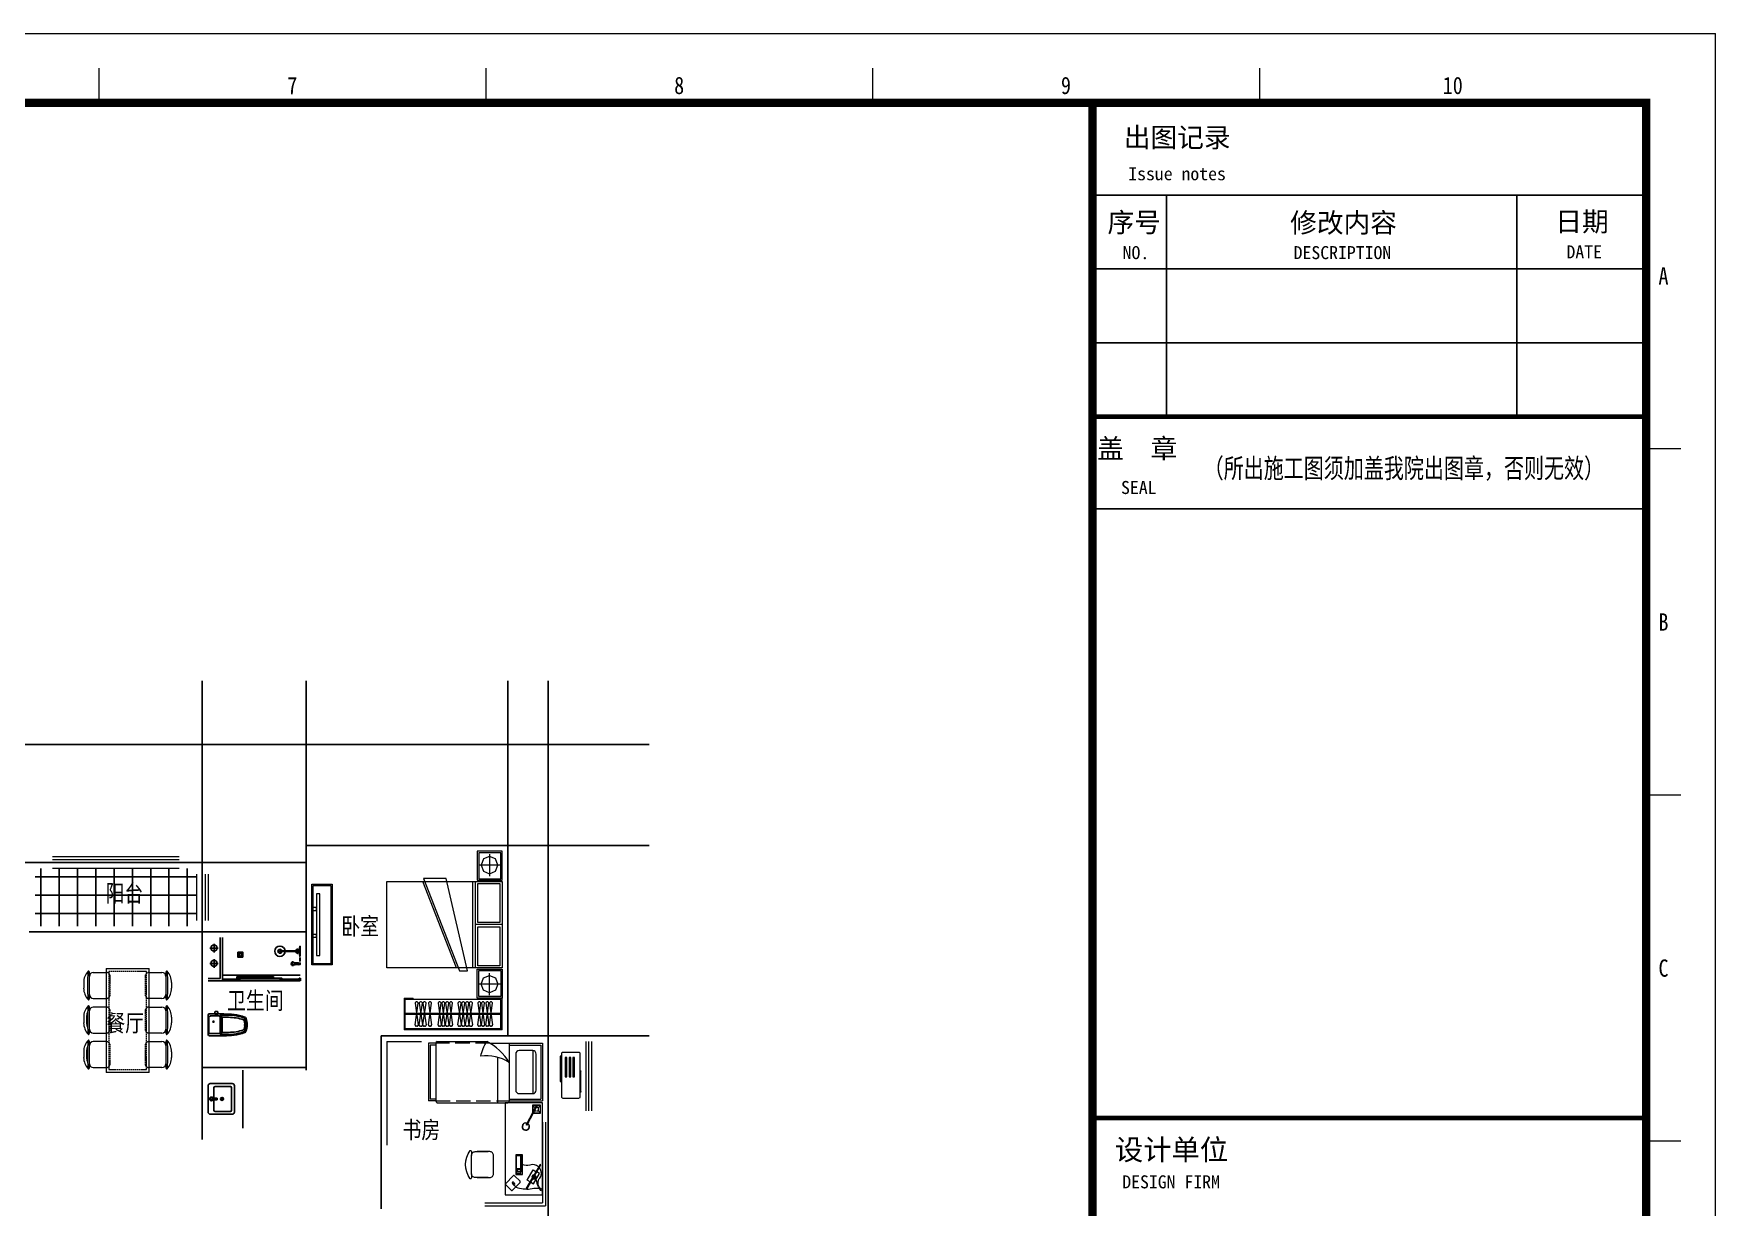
# Model space of a CAD drawing. Extents: x 534658 to 605938, y 404593 to 454993.
# Drawn here: x 576773 to 605938, y 434646 to 454993 of the extents above; entities that cross this region are included whole.
import ezdxf
from ezdxf.enums import TextEntityAlignment as Align

# ---------------------------------------------------------------- set-up
doc = ezdxf.new("R2010")
doc.units = 0
doc.header["$LTSCALE"] = 1000
doc.header["$MEASUREMENT"] = 0
doc.linetypes.add('DASH', pattern=[0.35, 0.25, -0.1])
for name, color, linetype in [('0_厨卫', 154, 'Continuous'), ('0_铺地填充', 251, 'Continuous'), ('1', 3, 'Continuous'), ('DOTE', 1, 'Continuous'), ('PUB_TEXT', 7, 'Continuous'), ('PUB_TITLE', 4, 'Continuous')]:
    doc.layers.add(name, color=color, linetype=linetype)
for name, color, linetype, lineweight in [('0_家具', 31, 'Continuous', 9), ('0_栏杆', 163, 'Continuous', 5), ('0_空调', 31, 'Continuous', 9), ('图框', 7, 'Continuous', 5)]:
    doc.layers.add(name, color=color, linetype=linetype, lineweight=lineweight)
doc.styles.add('TKZ1', font='SIMHEI.TTF', dxfattribs={"width": 0.7})
doc.styles.add('图签栏', font='SimSun.ttf')
doc.styles.add('黑体', font='SIMHEI.TTF', dxfattribs={"width": 0.8})

# ---------------------------------------------------------------- blocks, each defined once
blk = doc.blocks.new('$titleblk$00000206')
at = {"layer": '1'}
for p, q in [((-90, 410), (-10, 410)), ((-90, 396.67), (-10, 396.67)), ((-79.33, 396.67), (-79.33, 364.67)), ((-28.67, 396.67), (-28.67, 364.67)), ((-90, 386), (-10, 386)), ((-90, 375.33), (-10, 375.33)), ((-90, 364.67), (-10, 364.67)), ((-90, 364.67), (-10, 364.67)), ((-90, 351.33), (-10, 351.33)), ((-90, 351.33), (-10, 351.33))]:
    blk.add_line(p, q, dxfattribs=at)
at = {"layer": '1', "const_width": 0.667}
for points in [[(-90, 364.67), (-10, 364.67)], [(-90, 263.33), (-10, 263.33)]]:
    blk.add_lwpolyline(points, dxfattribs=at)
at = {"layer": '图框'}
for p, q in [((-594, 420), (0, 420)), ((0, 0), (0, 420)), ((-233.6, 415), (-233.6, 410)), ((-177.7, 415), (-177.7, 410)), ((-121.8, 415), (-121.8, 410)), ((-65.9, 415), (-65.9, 410)), ((-5, 360), (-10, 360)), ((-5, 310), (-10, 310)), ((-5, 260), (-10, 260))]:
    blk.add_line(p, q, dxfattribs=at)
at = {"layer": '图框', "const_width": 1.2}
blk.add_lwpolyline([(-10, 410), (-569, 410), (-569, 10), (-10, 10)], close=True, dxfattribs=at)
at = {"layer": '图框'}
for points, const_width in [([(-90, 410), (-10, 410)], 1.2), ([(-90, 410), (-90, 10)], 1.2), ([(-90, 263.33), (-10, 263.33)], 0.6)]:
    blk.add_lwpolyline(points, dxfattribs=dict(at, const_width=const_width))
at = {"layer": '1', "style": '图签栏'}
for s, height, p in [('出图记录', 2.828, (-85.49, 403.59)), ('Issue notes', 1.8855, (-84.85, 398.82)), ('序号', 2.828, (-87.85, 391.32)), ('修改内容', 2.828, (-61.45, 391.27)), ('日期', 2.828, (-23.12, 391.43)), ('NO.', 1.886, (-85.66, 387.42)), ('DESCRIPTION', 1.8855, (-60.95, 387.42)), ('DATE', 1.886, (-21.52, 387.53)), ('盖  章', 2.828, (-89.33, 358.64)), ('SEAL', 1.886, (-85.89, 353.49)), ('DESIGN FIRM', 1.8855, (-85.71, 253.18))]:
    blk.add_text(s, height=height, dxfattribs=at).set_placement(p)
at = {"layer": '1', "style": '图签栏', "width": 0.75}
blk.add_text('（所出施工图须加盖我院出图章，否则无效）', height=2.8283, dxfattribs=at).set_placement((-73.95, 355.8))
at = {"layer": '1', "style": '图签栏'}
blk.add_text('设计单位', height=3, dxfattribs=at).set_placement((-78.59, 258.83), align=Align.MIDDLE)
at = {"layer": '图框', "style": 'TKZ1', "width": 0.85}
for s, p in [('7', (-205.65, 412.5)), ('8', (-149.75, 412.5)), ('9', (-93.85, 412.5)), ('10', (-37.95, 412.5)), ('A', (-7.5, 385)), ('B', (-7.5, 335)), ('C', (-7.5, 285))]:
    blk.add_text(s, height=2.5, dxfattribs=at).set_placement(p, align=Align.MIDDLE)
blk = doc.blocks.new('2362663456')
at = {"layer": '0_家具'}
for p, q in [((-548932, -221946), (-549305, -221946)), ((-549222, -221839), (-549265, -221946)), ((-549265, -221946), (-549222, -222053)), ((-549119, -221794), (-549222, -221839)), ((-549119, -221753), (-549119, -222138)), ((-549015, -221839), (-549119, -221794)), ((-548972, -221946), (-549015, -221839)), ((-549015, -222053), (-548972, -221946)), ((-550900, -222227), (-548900, -222227)), ((-550900, -223727), (-550900, -222227)), ((-549690, -223727), (-550274, -222227)), ((-549868, -222176), (-550261, -222176)), ((-550261, -222176), (-549639, -223778)), ((-549499, -223778), (-549868, -222176)), ((-549410, -223727), (-549410, -222227)), ((-549360, -223727), (-549360, -222227)), ((-549222, -222053), (-549119, -222097)), ((-549119, -222097), (-549015, -222053)), ((-548900, -222227), (-548900, -223727)), ((-549321, -222265), (-548938, -222265)), ((-549321, -222939), (-549321, -222265)), ((-548938, -222265), (-548938, -222939)), ((-548900, -222977), (-549360, -222977)), ((-548938, -222939), (-549321, -222939)), ((-549321, -223015), (-548938, -223015)), ((-549321, -223689), (-549321, -223015)), ((-548938, -223015), (-548938, -223689)), ((-548938, -223689), (-549321, -223689)), ((-548900, -223727), (-550900, -223727)), ((-549639, -223778), (-549499, -223778)), ((-549265, -224009), (-549222, -223902)), ((-549222, -223902), (-549119, -223858)), ((-549119, -224202), (-549119, -223816)), ((-549119, -223858), (-549015, -223902)), ((-549015, -223902), (-548972, -224009)), ((-548932, -224009), (-549305, -224009)), ((-549222, -224116), (-549265, -224009)), ((-549119, -224160), (-549222, -224116)), ((-549015, -224116), (-549119, -224160)), ((-548972, -224009), (-549015, -224116))]:
    blk.add_line(p, q, dxfattribs=at)
for points in [[(-549306, -222204), (-548900, -222204), (-548900, -221704), (-549332, -221704), (-549332, -222204)], [(-549306, -223751), (-548900, -223751), (-548900, -224251), (-549332, -224251), (-549332, -223751)]]:
    blk.add_lwpolyline(points, close=True, dxfattribs=at)
at = {"layer": '0_家具', "color": 8}
for points in [[(-549306, -222181), (-548924, -222181), (-548924, -221734), (-549306, -221734)], [(-549306, -223774), (-548924, -223774), (-548924, -224221), (-549306, -224221)]]:
    blk.add_lwpolyline(points, close=True, dxfattribs=at)
blk = doc.blocks.new('ytjhgkj')
at = {"layer": '0_家具', "ltscale": 0.5}
blk.add_lwpolyline([(34949, 26116), (34599, 26116), (34599, 27516), (34949, 27516)], close=True, dxfattribs=at)
at = {"layer": '0_家具', "color": 251, "ltscale": 40}
for points in [[(34929, 26136), (34619, 26136), (34619, 27496), (34929, 27496)], [(34739, 27349), (34681, 27349), (34681, 26283), (34739, 26283)], [(34681, 27110), (34599, 27110), (34599, 27062), (34681, 27062)], [(34681, 26644), (34599, 26644), (34599, 26596), (34681, 26596)]]:
    blk.add_lwpolyline(points, close=True, dxfattribs=at)
blk = doc.blocks.new('A$C47FF6457')
at = {"layer": '0_家具'}
for p, q in [((388, 1800), (1138, 1800)), ((388, 1800), (388, 0)), ((1138, 0), (1138, 1800)), ((0, 1556), (0, 1457)), ((100, 1277), (100, 1737)), ((167, 1732), (392, 1732)), ((1138, 1732), (1357, 1732)), ((1425, 1737), (1425, 1277)), ((1525, 1556), (1525, 1457)), ((167, 1282), (388, 1282)), ((1357, 1282), (1138, 1282)), ((0, 956), (0, 857)), ((50, 956), (50, 858)), ((100, 677), (100, 1137)), ((388, 1132), (167, 1132)), ((1138, 1132), (1357, 1132)), ((1425, 1137), (1425, 677)), ((1525, 956), (1525, 857)), ((167, 682), (388, 682)), ((1357, 682), (1138, 682)), ((0, 357), (0, 257)), ((50, 357), (50, 258)), ((100, 77), (100, 537)), ((388, 532), (167, 532)), ((1138, 532), (1357, 532)), ((1425, 537), (1425, 77)), ((1525, 357), (1525, 257)), ((167, 82), (388, 82)), ((1357, 82), (1138, 82)), ((1138, 0), (388, 0))]:
    blk.add_line(p, q, dxfattribs=at)
at = {"layer": '0_家具', "color": 8, "linetype": 'DASH', "ltscale": 0.1}
for p, q in [((1088, 1750), (438, 1750)), ((438, 1750), (438, 50)), ((1088, 50), (1088, 1750)), ((460, 1349), (460, 1664)), ((1065, 1664), (1065, 1349)), ((460, 749), (460, 1064)), ((1065, 1064), (1065, 749)), ((460, 150), (460, 465)), ((1065, 465), (1065, 150)), ((438, 50), (1088, 50))]:
    blk.add_line(p, q, dxfattribs=at)
at = {"layer": '0_家具'}
for centre, radius, start, end in [((290, 1556), 290, 137.5083, 180), ((2778, 1507), 2713, 174.8023, 185.1977), ((84, 1745), 10.4, 69.0951, 137.5083), ((81, 1737), 19.1, 358.2349, 69.0951), ((1444, 1737), 19.1, 110.9049, 181.7651), ((1441, 1745), 10.4, 42.4917, 110.9049), ((1234, 1556), 290, 0, 42.4917), ((-1253, 1507), 2713, 354.8023, 5.1977), ((167, 1664), 67.5, 90, 180), ((1357, 1664), 67.5, 0, 90), ((315, 1467), 316, 181.7651, 220.7265), ((84, 1267), 10, 220.7265, 292.67), ((80, 1277), 20, 292.67, 0), ((167, 1349), 67.5, 180, 270), ((1357, 1349), 67.5, 270, 0), ((1445, 1277), 20, 180, 247.33), ((1441, 1267), 10, 247.33, 319.2735), ((1209, 1467), 316, 319.2735, 358.2349), ((290, 956), 290, 137.5083, 180), ((290, 956), 240, 161.7443, 180), ((2778, 907), 2713, 174.8023, 185.1977), ((84, 1146), 10.4, 69.0951, 137.5083), ((81, 1137), 19.1, 358.2349, 69.0951), ((167, 1064), 67.5, 90, 180), ((1357, 1064), 67.5, 0, 90), ((1444, 1137), 19.1, 110.9049, 181.7651), ((1441, 1146), 10.4, 42.4917, 110.9049), ((1234, 956), 290, 0, 42.4917), ((-1253, 907), 2713, 354.8023, 5.1977), ((315, 867), 316, 181.7651, 220.7265), ((315, 867), 266, 181.9241, 195.5506), ((84, 668), 10, 220.7265, 292.67), ((80, 677), 20, 292.67, 0), ((167, 749), 67.5, 180, 270), ((1357, 749), 67.5, 270, 0), ((1445, 677), 20, 180, 247.33), ((1441, 668), 10, 247.33, 319.2735), ((1209, 867), 316, 319.2735, 358.2349), ((290, 357), 290, 137.5083, 180), ((290, 357), 240, 161.7443, 180), ((2778, 307), 2713, 174.8023, 185.1977), ((84, 546), 10.4, 69.0951, 137.5083), ((81, 538), 19.1, 358.2349, 69.0951), ((167, 465), 67.5, 90, 180), ((1357, 465), 67.5, 0, 90), ((1444, 538), 19.1, 110.9049, 181.7651), ((1441, 546), 10.4, 42.4917, 110.9049), ((1234, 357), 290, 0, 42.4917), ((-1253, 307), 2713, 354.8023, 5.1977), ((315, 267), 316, 181.7651, 220.7265), ((315, 267), 266, 181.9241, 195.5506), ((84, 68), 10, 220.7265, 292.67), ((80, 77), 20, 292.67, 0), ((167, 150), 67.5, 180, 270), ((1357, 150), 67.5, 270, 0), ((1445, 77), 20, 180, 247.33), ((1441, 68), 10, 247.33, 319.2735), ((1209, 267), 316, 319.2735, 358.2349)]:
    blk.add_arc(centre, radius, start, end, dxfattribs=at)
at = {"layer": '0_家具', "color": 8, "linetype": 'DASH', "ltscale": 0.1}
for centre, start, end in [((392, 1664), 0, 90), ((1132, 1664), 90, 180), ((392, 1349), 270, 0), ((1132, 1349), 180, 270), ((392, 1064), 0, 90), ((1132, 1064), 90, 180), ((392, 749), 270, 0), ((1132, 749), 180, 270), ((392, 465), 0, 90), ((1132, 465), 90, 180), ((392, 150), 270, 0), ((1132, 150), 180, 270)]:
    blk.add_arc(centre, 67.5, start, end, dxfattribs=at)
blk = doc.blocks.new('A$C37A63D83')
at = {"layer": '0_厨卫', "color": 8}
for p, q in [((152, 636), (128, 636)), ((136, 660), (323, 660)), ((229, 660), (136, 660)), ((162, 636), (152, 636)), ((162, 636), (229, 636)), ((297, 636), (229, 636)), ((297, 636), (307, 636)), ((307, 636), (331, 636)), ((49, 230), (49, 316)), ((99, 250), (99, 356)), ((360, 250), (360, 356)), ((38, 172), (42, 172)), ((38, 118), (42, 118)), ((40, 153), (40, 162)), ((40, 137), (40, 146)), ((40, 121), (40, 130)), ((49, 230), (229, 230)), ((49, 230), (91, 212)), ((49, 125), (49, 165)), ((54, 279), (54, 280)), ((63, 275), (58, 275)), ((63, 253), (63, 275)), ((76, 36), (76, 198)), ((81, 235), (229, 235)), ((91, 212), (229, 212)), ((99, 221), (229, 221)), ((229, 14), (99, 14)), ((229, 247), (103, 247)), ((111, 247), (229, 247)), ((229, 247), (356, 247)), ((348, 247), (229, 247)), ((378, 235), (229, 235)), ((409, 230), (229, 230)), ((360, 221), (229, 221)), ((368, 212), (229, 212)), ((229, 14), (360, 14)), ((409, 230), (368, 212)), ((382, 36), (382, 198)), ((396, 253), (396, 275)), ((396, 275), (400, 275))]:
    blk.add_line(p, q, dxfattribs=at)
at = {"layer": '0_厨卫'}
for p, q in [((409, 230), (409, 316)), ((0, 125), (0, 165)), ((38, 172), (7, 172)), ((38, 118), (7, 118)), ((40, 170), (40, 275)), ((40, 23), (40, 122)), ((229, 0), (63, 0)), ((229, 0), (396, 0)), ((405, 279), (405, 280)), ((418, 23), (418, 275))]:
    blk.add_line(p, q, dxfattribs=at)
at = {"layer": '0_厨卫', "color": 8}
blk.add_circle((176, 95), 11.4, dxfattribs=at)
at = {"layer": '0_厨卫'}
for centre, radius, start, end in [((979, 321), 939, 160.4627, 171.8238), ((107, 630), 13.5, 147.2649, 160.4629), ((159, 597), 75.7, 123.7473, 147.2649), ((217, 423), 257, 87.121, 112.8427), ((242, 423), 257, 67.1573, 92.879), ((300, 597), 75.7, 32.7351, 56.2527), ((346, 630), 13.5, 21.3401, 45.0457), ((352, 630), 13.5, 19.5371, 32.7351), ((-520, 321), 939, 8.1773, 19.5371), ((7035, 15), 7000, 176.3999, 177.8752), ((-6576, 15), 7000, 2.1248, 3.6001), ((7, 165), 7.2, 90, 180), ((7, 125), 7.2, 180, 270), ((63, 23), 22.5, 180, 270), ((396, 23), 22.5, 270, 0)]:
    blk.add_arc(centre, radius, start, end, dxfattribs=at)
at = {"layer": '0_厨卫', "color": 8}
for centre, radius, start, end in [((824, 353), 776, 158.6599, 172.4763), ((942, 340), 881, 161.7059, 184.2897), ((933, 353), 834, 161.5027, 179.8181), ((113, 630), 13.5, 134.9543, 158.6599), ((347, 396), 344, 131.9223, 134.9543), ((130, 611), 25.3, 94.6124, 166.2529), ((138, 626), 34, 87.4207, 128.0687), ((159, 612), 18, 109.1813, 161.5027), ((214, 386), 250, 86.5925, 104.1516), ((245, 386), 250, 75.8484, 93.4075), ((300, 612), 18, 18.4973, 70.8187), ((-474, 353), 834, 0.1819, 18.4973), ((321, 626), 34, 51.9313, 92.5793), ((329, 611), 25.3, 13.7471, 85.3876), ((112, 396), 344, 45.0457, 48.0777), ((-483, 340), 881, 355.7103, 18.2941), ((-365, 353), 776, 7.5237, 21.3401), ((545, 367), 499, 169.8851, 189.9823), ((-86, 367), 499, 350.0177, 10.1149), ((42, 165), 7.2, 0, 90), ((42, 125), 7.2, 270, 0), ((58, 279), 4.5, 180, 270), ((81, 253), 18, 180, 270), ((99, 198), 22.5, 90, 180), ((99, 36), 22.5, 180, 270), ((103, 250), 3.6, 180, 270), ((356, 250), 3.6, 270, 0), ((360, 198), 22.5, 0, 90), ((360, 36), 22.5, 270, 0), ((378, 253), 18, 270, 0), ((400, 279), 4.5, 270, 0)]:
    blk.add_arc(centre, radius, start, end, dxfattribs=at)
blk = doc.blocks.new('dfdsf')
at = {"layer": '0_厨卫'}
for p, q in [((-6119, -27345), (-6119, -27726)), ((-5626, -27307), (-6081, -27307)), ((-5588, -27726), (-5588, -27345)), ((-6081, -27765), (-5626, -27765))]:
    blk.add_line(p, q, dxfattribs=at)
at = {"layer": '0_厨卫', "color": 8}
for p, q in [((-6049, -27409), (-5869, -27409)), ((-5872, -27364), (-5886, -27364)), ((-5867, -27351), (-5876, -27341)), ((-5867, -27377), (-5876, -27387)), ((-5870, -27392), (-5866, -27466)), ((-5854, -27345), (-5854, -27332)), ((-5854, -27383), (-5854, -27396)), ((-5837, -27392), (-5841, -27466)), ((-5831, -27341), (-5840, -27350)), ((-5831, -27387), (-5840, -27377)), ((-5838, -27409), (-5658, -27409)), ((-5835, -27364), (-5821, -27364)), ((-6068, -27695), (-6068, -27428)), ((-5866, -27466), (-5841, -27466)), ((-5639, -27428), (-5639, -27695)), ((-5658, -27714), (-6049, -27714))]:
    blk.add_line(p, q, dxfattribs=at)
for centre, radius in [((-5854, -27364), 32.3), ((-5854, -27364), 18.8), ((-5855, -27549), 25.4), ((-5855, -27549), 16)]:
    blk.add_circle(centre, radius, dxfattribs=at)
at = {"layer": '0_厨卫'}
for centre, start, end in [((-6081, -27345), 90, 180), ((-5626, -27345), 0, 90), ((-6081, -27726), 180, 270), ((-5626, -27726), 270, 0)]:
    blk.add_arc(centre, 38.1, start, end, dxfattribs=at)
at = {"layer": '0_厨卫', "color": 8}
for centre, start, end in [((-6049, -27428), 90, 180), ((-5658, -27428), 0, 90), ((-6049, -27695), 180, 270), ((-5658, -27695), 270, 0)]:
    blk.add_arc(centre, 19.1, start, end, dxfattribs=at)
blk = doc.blocks.new('dgfhhf')
for p, q in [((1479432, 326500), (1479432, 327412)), ((1479432, 327412), (1480432, 327412)), ((1479462, 327382), (1480402, 327382)), ((1479462, 326833), (1479462, 327382)), ((1479558, 327242), (1480305, 327242)), ((1480402, 326833), (1480402, 327382)), ((1480432, 326833), (1480432, 327412)), ((1479432, 326833), (1480442, 326833)), ((1480462, 325582), (1480462, 326813)), ((1479402, 325582), (1479402, 326445)), ((1479684, 326633), (1480462, 326633)), ((1479432, 325562), (1480432, 325562)), ((1479432, 325562), (1479432, 325432)), ((1479462, 325562), (1479462, 325462)), ((1480402, 325562), (1480402, 325462)), ((1480432, 325562), (1480432, 325432)), ((1479432, 325432), (1480432, 325432)), ((1479462, 325462), (1480402, 325462))]:
    blk.add_line(p, q)
at = {"linetype": 'DASH'}
for p, q in [((1480432, 325562), (1480432, 326833)), ((1479432, 326500), (1479432, 325562))]:
    blk.add_line(p, q, dxfattribs=at)
blk.add_lwpolyline([(1479558, 327242), (1479558, 327007, 0.414214), (1479618, 326947), (1480245, 326947, 0.414214), (1480305, 327007), (1480305, 327242, 0.414214), (1480245, 327302), (1479618, 327302, 0.414214)], format="xyb", close=True)
blk.add_lwpolyline([(1479764, 326833, 0.180302), (1479656, 326341, -0.088637), (1479402, 326445, 28871.271551)], format="xyb")
for centre, radius, start, end in [((1480245, 326021), 944, 120.6075, 153.2773), ((1480442, 326813), 20, 0, 90), ((1479430, 325593), 30.7, 200.3566, 272.3152), ((1480433, 325593), 30.7, 267.6884, 339.6917)]:
    blk.add_arc(centre, radius, start, end)
blk = doc.blocks.new('monitor')
at = {"layer": '0_家具'}
for p, q in [((1213982, -498635), (1213982, -498650)), ((1214012, -498635), (1214012, -498650))]:
    blk.add_line(p, q, dxfattribs=at)
for points in [[(1213797, -498665), (1214197, -498665), (1214197, -498650), (1213797, -498650)], [(1213982, -498635), (1214012, -498635), (1214012, -498620), (1213982, -498620)], [(1213987, -498635), (1214007, -498635), (1214007, -498650), (1213987, -498650)]]:
    blk.add_lwpolyline(points, close=True, dxfattribs=at)
for points in [[(1214082, -498650), (1214082, -498605), (1213912, -498605), (1213912, -498650)], [(1214082, -498665), (1214082, -498710), (1213912, -498710), (1213912, -498665)]]:
    blk.add_lwpolyline(points, dxfattribs=at)
for start, end in [(120, 180), (210, 330), (0, 60)]:
    blk.add_arc((1213997, -498650), 30, start, end, dxfattribs=at)
blk = doc.blocks.new('keyborad')
at = {"layer": '0_家具'}
for points in [[(1214046, -499984), (1214325, -499984), (1214325, -499891), (1214046, -499891)], [(1214055, -499905), (1214247, -499905), (1214247, -499912), (1214055, -499912)], [(1214055, -499920), (1214247, -499920), (1214247, -499977), (1214055, -499977)], [(1214252, -499905), (1214283, -499905), (1214283, -499912), (1214252, -499912)], [(1214252, -499920), (1214283, -499920), (1214283, -499962), (1214252, -499962)], [(1214287, -499920), (1214318, -499920), (1214318, -499977), (1214287, -499977)]]:
    blk.add_lwpolyline(points, close=True, dxfattribs=at)
blk = doc.blocks.new('com')
at = {"layer": '0_家具'}
for p, q in [((1214280, -499611), (1214282, -499613)), ((1214281, -499613), (1214289, -499632))]:
    blk.add_line(p, q, dxfattribs=at)
for points in [[(1213891, -499544, -0.353754), (1213926, -499692, 0.387634), (1213919, -499858, 0.387634)], [(1213891, -499544, -0.222136), (1213950, -499639, 0.247528), (1214002, -499714, 1.194978)], [(1213891, -499544, 0.157264), (1213998, -499559, -0.115899), (1214201, -499561, -0.228917), (1214276, -499604, 0.669925)], [(1214288, -499653, -0.102482), (1214276, -499632, -0.140335), (1214276, -499620, -0.497592), (1214290, -499614, 0.497592)], [(1214305, -499645, 0.102482), (1214298, -499623, 0.140335), (1214290, -499614, 0.497592), (1214276, -499620, -0.497592)], [(1214305, -499645, -0.825627), (1214288, -499653, -4.21376)], [(1213930, -499869, 0.285337), (1214057, -499894, -0.150591), (1214161, -499902)]]:
    blk.add_lwpolyline(points, format="xyb", dxfattribs=at)
blk.add_lwpolyline([(1214292, -499741), (1214398, -499630, 0.414214), (1214398, -499611), (1214320, -499536, 0.414214), (1214301, -499537), (1214195, -499647, 0.414214), (1214195, -499666), (1214273, -499741, 0.414214)], format="xyb", close=True, dxfattribs=at)
blk.add_lwpolyline([(1214276, -499605), (1214279, -499611), (1214281, -499610), (1214277, -499604)], close=True, dxfattribs=at)
blk.add_circle((1213891, -499544), 15, dxfattribs=at)
blk.add_arc((1214283, -499617), 17, 248.1471, 338.0484, dxfattribs=at)
for name, p, rotation in [('monitor', (175155, -1301750), 59.99999999993759), ('keyborad', (714270, -1714087), 90)]:
    blk.add_blockref(name, p, dxfattribs=dict(at, rotation=rotation))
blk = doc.blocks.new('A$C60CB282E')
for p, q in [((0, 404), (0, 89)), ((385, 404), (385, 89))]:
    blk.add_line(p, q)
for points in [[(288, 472), (67, 472, 0.414214), (0, 404)], [(96, 472), (317, 472, -0.414214), (385, 404), (385, 477, -0.53639), (409, 492, -0.310378), (409, 1, -0.53639), (385, 17), (385, 89, -0.414214), (317, 22), (96, 22)], [(0, 89, 0.414214), (67, 22), (288, 22)]]:
    blk.add_lwpolyline(points, format="xyb")
blk = doc.blocks.new('light')
at = {"layer": '0_家具'}
for p, q in [((1214034, -500388), (1213986, -500374)), ((1214015, -500427), (1214023, -500422)), ((1214019, -500436), (1214028, -500431)), ((1214030, -500424), (1214025, -500424)), ((1214030, -500423), (1214030, -500425)), ((1214062, -500441), (1214047, -500489)), ((1214087, -500360), (1214101, -500313)), ((1214115, -500413), (1214162, -500428))]:
    blk.add_line(p, q, dxfattribs=at)
for points in [[(1214133, -500363), (1214103, -500306), (1213980, -500372), (1214045, -500495), (1214169, -500430), (1214103, -500306)], [(1214129, -500365), (1214101, -500313), (1213986, -500374), (1214047, -500489), (1214162, -500428), (1214101, -500313)], [(1214098, -500382), (1214087, -500360), (1214034, -500388), (1214045, -500410)], [(1214051, -500420), (1214062, -500441), (1214115, -500413), (1214104, -500392)]]:
    blk.add_lwpolyline(points, dxfattribs=at)
for points in [[(1214025, -500432), (1214030, -500432), (1214030, -500417), (1214025, -500417)], [(1214030, -500423), (1214390, -500423), (1214390, -500418), (1214030, -500418)], [(1214030, -500425), (1214390, -500425), (1214390, -500430), (1214030, -500430)], [(1214388, -500432), (1214393, -500432), (1214393, -500417), (1214388, -500417)], [(1214398, -500432), (1214393, -500432), (1214393, -500417), (1214398, -500417)]]:
    blk.add_lwpolyline(points, close=True, dxfattribs=at)
blk.add_circle((1214030, -500424), 7.5, dxfattribs=at)
for centre, radius, start, end in [((1214400, -500413), 60, 179.2308, 180.7692), ((1214428, -500424), 65, 185.1242, 174.8758), ((1214428, -500424), 65, 179.2899, 180.7101), ((1214428, -500424), 60, 185.5525, 174.4475)]:
    blk.add_arc(centre, radius, start, end, dxfattribs=at)
blk = doc.blocks.new('A$C757154BD')
at = {"layer": '0_厨卫'}
for p, q in [((89, 255), (413, 255)), ((413, 245), (89, 245)), ((405, 49), (330, 49)), ((405, 19), (330, 19)), ((383, 19), (383, 49)), ((418, 271), (428, 271)), ((418, 235), (428, 235)), ((418, 228), (428, 228)), ((421, 265), (428, 265))]:
    blk.add_line(p, q, dxfattribs=at)
for points in [[(443, 165), (443, 335), (433, 335), (428, 305), (428, 260)], [(418, 265), (418, 278), (373, 278), (373, 255)], [(373, 245), (373, 222), (418, 222), (418, 235)], [(397, 278), (397, 288), (393, 288), (393, 278)], [(421, 260), (421, 265), (393, 265), (393, 255)], [(393, 245), (393, 235), (421, 235), (421, 240)], [(393, 222), (393, 212), (397, 212), (397, 222)], [(414, 45), (443, 45), (443, 22), (414, 22)], [(428, 240), (428, 194), (433, 165), (443, 165)]]:
    blk.add_lwpolyline(points, dxfattribs=at)
for points in [[(433, 260), (413, 260), (413, 240), (433, 240)], [(443, 281), (433, 281), (433, 219), (443, 219)], [(443, 79), (433, 79), (433, 135), (443, 135)]]:
    blk.add_lwpolyline(points, close=True, dxfattribs=at)
for centre, radius in [((89, 250), 89.5), ((89, 250), 5), ((356, 34), 15), ((405, 34), 15)]:
    blk.add_circle(centre, radius, dxfattribs=at)
for centre, radius, start, end in [((89, 250), 35, 8.2132, 351.7868), ((89, 250), 9, 33.749, 326.251), ((336, 65), 17.7, 196.4181, 250.3267), ((336, 2), 17.7, 109.6733, 163.5819), ((356, 34), 17, 61.9275, 298.0725), ((405, 34), 17, 43.3359, 118.0725), ((405, 34), 17, 241.9275, 316.6641)]:
    blk.add_arc(centre, radius, start, end, dxfattribs=at)
for centre, major_axis, ratio, start_param, end_param in [((307, 34), (0, 33.6), 0.612909, -0.37962, 3.521213), ((317, 34), (0, 31.4), 0.47884, -1.072899, 4.214492)]:
    blk.add_ellipse(centre, major_axis=major_axis, ratio=ratio, start_param=start_param, end_param=end_param, dxfattribs=at)
blk = doc.blocks.new('A$C1CF4201B')
at = {"layer": '0_厨卫'}
for points in [[(86, 0), (0, 0), (0, 86), (86, 86)], [(10, 43), (10, 42), (26, 42), (26, 43)], [(20, 66), (19, 65), (30, 54), (31, 55)], [(19, 20), (21, 19), (32, 30), (30, 31)], [(43, 76), (42, 76), (42, 60), (43, 60)], [(43, 10), (44, 10), (44, 26), (43, 26)], [(66, 66), (65, 67), (54, 56), (55, 55)], [(66, 19), (67, 21), (56, 32), (55, 30)], [(76, 43), (76, 44), (60, 44), (60, 43)]]:
    blk.add_lwpolyline(points, close=True, dxfattribs=at)
blk.add_circle((43, 43), 36.6, dxfattribs=at)
blk = doc.blocks.new('A$C0FD84BE6')
at = {"layer": '0_空调', "color": 8}
for p, q in [((320, 10), (320, 20)), ((693, 20), (693, 10)), ((683, 0), (330, 0))]:
    blk.add_line(p, q, dxfattribs=at)
at = {"layer": '0_空调'}
blk.add_lwpolyline([(20, 20), (780, 20, 0.414214), (800, 40), (800, 310, 0.414214), (780, 330), (20, 330, 0.414214), (0, 310), (0, 40, 0.414214)], format="xyb", close=True, dxfattribs=at)
at = {"layer": '0_空调', "color": 8}
for points in [[(69, 359), (509, 359), (509, 344), (69, 344)], [(90, 272), (426, 272), (426, 243), (90, 243)], [(90, 206), (426, 206), (426, 177), (90, 177)], [(90, 140), (426, 140), (426, 111), (90, 111)]]:
    blk.add_lwpolyline(points, close=True, dxfattribs=at)
for centre, start, end in [((330, 10), 180, 270), ((683, 10), 270, 0)]:
    blk.add_arc(centre, 10, start, end, dxfattribs=at)

msp = doc.modelspace()

# ---------------------------------------------------------------- hatches: boundary and pattern name
at = {"layer": '0_铺地填充'}
h = msp.add_hatch(dxfattribs=at)
h.set_pattern_fill('NET', color=256, scale=100, style=0)
h.set_pattern_definition([(0, (0, 0), (0, 317.5), []), (90, (0, 0), (-317.5, 2e-14), [])])
h.paths.add_polyline_path([(579598, 439521), (579598, 440521), (576798, 440521), (576798, 439521)])
h.paths.add_polyline_path([(577922, 439802), (578812, 439802), (578812, 440389), (577922, 440389)], flags=24)

# ---------------------------------------------------------------- linework, layer by layer
at = {"layer": '0_厨卫'}
for p, q in [((580008, 438611), (580008, 439321)), ((580048, 439321), (580048, 438570)), ((579826, 439141), (579976, 439141)), ((579901, 439066), (579901, 439216)), ((579901, 438800), (579901, 438950)), ((579826, 438875), (579976, 438875)), ((580048, 438671), (581398, 438671)), ((579798, 438611), (580008, 438611)), ((579798, 438570), (581398, 438570)), ((580048, 438601), (580348, 438601)), ((580348, 438591), (580048, 438591)), ((580348, 438591), (580348, 438601)), ((581048, 438601), (581378, 438601)), ((581048, 438591), (581048, 438601)), ((581048, 438591), (581378, 438591)), ((581398, 438620), (581378, 438620)), ((581378, 438620), (581378, 438570)), ((581398, 438570), (581398, 438620)), ((581399, 438620), (581399, 438570)), ((580399, 437021), (580399, 436021))]:
    msp.add_line(p, q, dxfattribs=at)
msp.add_lwpolyline([(580314, 438616), (580314, 438626, -0.414214), (580319, 438631), (580914, 438631, -0.414214), (580919, 438626), (580919, 438616), (580934, 438616), (580934, 438641, 0.414214), (580929, 438646), (580304, 438646, 0.414214), (580299, 438641), (580299, 438616), (580314, 438616)], format="xyb", dxfattribs=at)
msp.add_lwpolyline([(580292, 438604), (580322, 438604), (580322, 438589, -0.414214), (580317, 438584), (580297, 438584, -0.414214), (580292, 438589)], format="xyb", close=True, dxfattribs=at)
msp.add_lwpolyline([(580292, 438604), (580322, 438604), (580322, 438589, -0.414214), (580317, 438584), (580297, 438584, -0.414214), (580292, 438589)], format="xyb", close=True, dxfattribs=at)
msp.add_lwpolyline([(580318, 438606), (581078, 438606), (581078, 438616), (580318, 438616)], close=True, dxfattribs=at)
for centre in [(579901, 439141), (579901, 438875)]:
    msp.add_circle(centre, 55, dxfattribs=at)
at = {"layer": '0_家具'}
for p, q in [((583198, 438271), (583353, 438271)), ((583198, 438271), (583198, 437721)), ((583218, 437741), (583218, 438251)), ((584878, 438251), (583218, 438251)), ((583353, 438251), (583353, 438271)), ((584728, 438271), (584898, 438271)), ((584728, 438271), (584728, 438251)), ((584878, 437741), (584878, 438251)), ((584898, 437721), (584898, 438271)), ((582898, 437521), (582898, 435721)), ((582898, 437521), (583498, 437521)), ((584898, 437721), (583198, 437721)), ((584878, 437741), (583218, 437741))]:
    msp.add_line(p, q, dxfattribs=at)
at = {"layer": '0_家具', "color": 8}
for p, q in [((583387, 438183), (583441, 437808)), ((583387, 437808), (583441, 438183)), ((583422, 438206), (583407, 438206)), ((583461, 438183), (583515, 437808)), ((583461, 437808), (583515, 438183)), ((583495, 438206), (583481, 438206)), ((583525, 438183), (583579, 437808)), ((583525, 437808), (583579, 438183)), ((583560, 438206), (583545, 438206)), ((583621, 438183), (583675, 437808)), ((583621, 437808), (583675, 438183)), ((583655, 438206), (583640, 438206)), ((583786, 438183), (583840, 437808)), ((583786, 437808), (583840, 438183)), ((583820, 438206), (583806, 438206)), ((583851, 438183), (583905, 437808)), ((583851, 437808), (583905, 438183)), ((583885, 438206), (583870, 438206)), ((583918, 438183), (583972, 437808)), ((583918, 437808), (583972, 438183)), ((583953, 438206), (583938, 438206)), ((583983, 438183), (584037, 437808)), ((583983, 437808), (584037, 438183)), ((584017, 438206), (584003, 438206)), ((584132, 438183), (584186, 437808)), ((584132, 437808), (584186, 438183)), ((584166, 438206), (584152, 438206)), ((584196, 438183), (584250, 437808)), ((584196, 437808), (584250, 438183)), ((584230, 438206), (584216, 438206)), ((584264, 438183), (584318, 437808)), ((584264, 437808), (584318, 438183)), ((584298, 438206), (584284, 438206)), ((584328, 438183), (584382, 437808)), ((584328, 437808), (584382, 438183)), ((584363, 438206), (584348, 438206)), ((584476, 438183), (584529, 437808)), ((584476, 437808), (584529, 438183)), ((584510, 438206), (584495, 438206)), ((584540, 438183), (584594, 437808)), ((584540, 437808), (584594, 438183)), ((584574, 438206), (584560, 438206)), ((584614, 438183), (584667, 437808)), ((584614, 437808), (584667, 438183)), ((584648, 438206), (584633, 438206)), ((584678, 438183), (584732, 437808)), ((584678, 437808), (584732, 438183)), ((584712, 438206), (584698, 438206)), ((584878, 438006), (583218, 438006)), ((584878, 437986), (583218, 437986)), ((583422, 437786), (583407, 437786)), ((583495, 437786), (583481, 437786)), ((583560, 437786), (583545, 437786)), ((583655, 437786), (583640, 437786)), ((583820, 437786), (583806, 437786)), ((583885, 437786), (583870, 437786)), ((583953, 437786), (583938, 437786)), ((584017, 437786), (584003, 437786)), ((584166, 437786), (584152, 437786)), ((584230, 437786), (584216, 437786)), ((584298, 437786), (584284, 437786)), ((584363, 437786), (584348, 437786)), ((584510, 437786), (584495, 437786)), ((584574, 437786), (584560, 437786)), ((584648, 437786), (584633, 437786)), ((584712, 437786), (584698, 437786))]:
    msp.add_line(p, q, dxfattribs=at)
at = {"layer": '0_家具'}
msp.add_lwpolyline([(585598, 436460), (584948, 436460), (584948, 434860), (585598, 434860)], close=True, dxfattribs=at)
at = {"layer": '0_家具', "color": 8}
for centre, start, end in [((583407, 438186), 90, 187.5946), ((583422, 438186), 352.4054, 90), ((583481, 438186), 90, 187.5946), ((583495, 438186), 352.4054, 90), ((583545, 438186), 90, 187.5946), ((583560, 438186), 352.4054, 90), ((583640, 438186), 90, 187.5946), ((583655, 438186), 352.4054, 90), ((583806, 438186), 90, 187.5946), ((583820, 438186), 352.4054, 90), ((583870, 438186), 90, 187.5946), ((583885, 438186), 352.4054, 90), ((583938, 438186), 90, 187.5946), ((583953, 438186), 352.4054, 90), ((584003, 438186), 90, 187.5946), ((584017, 438186), 352.4054, 90), ((584152, 438186), 90, 187.5946), ((584166, 438186), 352.4054, 90), ((584216, 438186), 90, 187.5946), ((584230, 438186), 352.4054, 90), ((584284, 438186), 90, 187.5946), ((584298, 438186), 352.4054, 90), ((584348, 438186), 90, 187.5946), ((584363, 438186), 352.4054, 90), ((584495, 438186), 90, 187.5946), ((584510, 438186), 352.4054, 90), ((584560, 438186), 90, 187.5946), ((584574, 438186), 352.4054, 90), ((584633, 438186), 90, 187.5946), ((584648, 438186), 352.4054, 90), ((584698, 438186), 90, 187.5946), ((584712, 438186), 352.4054, 90), ((583407, 437806), 172.4054, 270), ((583422, 437806), 270, 7.5946), ((583481, 437806), 172.4054, 270), ((583495, 437806), 270, 7.5946), ((583545, 437806), 172.4054, 270), ((583560, 437806), 270, 7.5946), ((583640, 437806), 172.4054, 270), ((583655, 437806), 270, 7.5946), ((583806, 437806), 172.4054, 270), ((583820, 437806), 270, 7.5946), ((583870, 437806), 172.4054, 270), ((583885, 437806), 270, 7.5946), ((583938, 437806), 172.4054, 270), ((583953, 437806), 270, 7.5946), ((584003, 437806), 172.4054, 270), ((584017, 437806), 270, 7.5946), ((584152, 437806), 172.4054, 270), ((584166, 437806), 270, 7.5946), ((584216, 437806), 172.4054, 270), ((584230, 437806), 270, 7.5946), ((584284, 437806), 172.4054, 270), ((584298, 437806), 270, 7.5946), ((584348, 437806), 172.4054, 270), ((584363, 437806), 270, 7.5946), ((584495, 437806), 172.4054, 270), ((584510, 437806), 270, 7.5946), ((584560, 437806), 172.4054, 270), ((584574, 437806), 270, 7.5946), ((584633, 437806), 172.4054, 270), ((584648, 437806), 270, 7.5946), ((584698, 437806), 172.4054, 270), ((584712, 437806), 270, 7.5946)]:
    msp.add_arc(centre, 20, start, end, dxfattribs=at)
at = {"layer": '0_栏杆'}
for p, q in [((579298, 440721), (577098, 440721)), ((579298, 440671), (577098, 440671)), ((579298, 440621), (577098, 440621)), ((579298, 440521), (577098, 440521)), ((579598, 440421), (579598, 439621)), ((579698, 440421), (579698, 439621)), ((579748, 440421), (579748, 439621)), ((579798, 440421), (579798, 439621)), ((586348, 437521), (586348, 436321)), ((586398, 437521), (586398, 436321)), ((586448, 437521), (586448, 436321)), ((585598, 436121), (585598, 434721)), ((585648, 436121), (585648, 434671)), ((584598, 434721), (585598, 434721)), ((584598, 434671), (585648, 434671))]:
    msp.add_line(p, q, dxfattribs=at)
at = {"layer": 'DOTE', "ltscale": 0.5}
for p, q in [((579698, 443771), (579698, 435821)), ((581498, 443771), (581498, 437021)), ((584998, 437621), (584998, 443771)), ((585698, 443771), (585698, 421221)), ((587448, 442671), (567298, 442671)), ((587448, 440921), (581498, 440921)), ((581498, 440621), (574698, 440621)), ((581498, 439421), (576698, 439421)), ((587448, 437621), (582798, 437621)), ((582798, 437621), (582798, 434621)), ((581498, 437071), (579698, 437071))]:
    msp.add_line(p, q, dxfattribs=at)

# ---------------------------------------------------------------- block references
at = {"layer": '0_厨卫'}
for name, p in [('A$C1CF4201B', (580317, 438981)), ('A$C757154BD', (580955, 438835))]:
    msp.add_blockref(name, p, dxfattribs=at)
at = {"layer": '0_厨卫', "rotation": 269.9999999466392}
msp.add_blockref('A$C37A63D83', (579797, 438039), dxfattribs=at)
at = {"layer": '0_厨卫', "xscale": -1, "rotation": 90.00000005336084}
msp.add_blockref('dfdsf', (552491, 430671), dxfattribs=at)
at = {"layer": '0_家具'}
for name, p in [('2362663456', (1133798, 662524)), ('ytjhgkj', (546999, 412731)), ('A$C47FF6457', (577641, 436986))]:
    msp.add_blockref(name, p, dxfattribs=at)
for name, p, rotation in [('dgfhhf', (258186, 1916922), 270), ('light', (1596995, 1273753), 242.0206552235082), ('A$C60CB282E', (584750, 435633), 179.9999999466392)]:
    msp.add_blockref(name, p, dxfattribs=dict(at, rotation=rotation))
at = {"layer": '0_家具', "xscale": 1.215737044345587, "yscale": 1.215737044345587, "zscale": 1.215737044345587, "rotation": 179.9999999561082}
msp.add_blockref('com', (2061350, -172362), dxfattribs=at)
at = {"layer": '0_空调', "xscale": -1, "rotation": 90}
msp.add_blockref('A$C0FD84BE6', (586264, 437335), dxfattribs=at)
at = {"layer": 'PUB_TITLE', "xscale": 120, "yscale": 120, "zscale": 120}
msp.add_blockref('$titleblk$00000206', (605938, 404593), dxfattribs=at)

# ---------------------------------------------------------------- texts
at = {"layer": 'PUB_TEXT', "style": '黑体', "width": 0.8}
for s, p in [('阳台', (578020, 439940)), ('卧室', (582108, 439369)), ('卫生间', (580127, 438080)), ('餐厅', (578033, 437691)), ('书房', (583171, 435840))]:
    msp.add_text(s, height=300, dxfattribs=at).set_placement(p)

doc.saveas('drawing.dxf')
